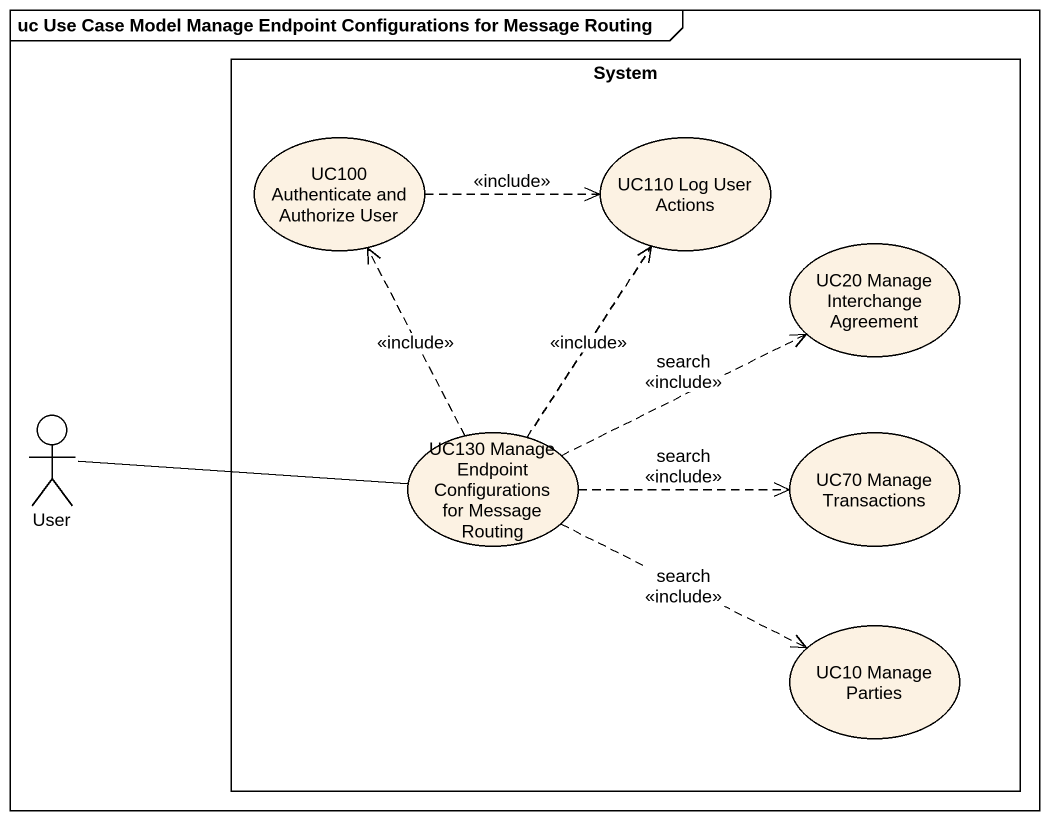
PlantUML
@startuml
mainframe uc Use Case Model Manage Endpoint Configurations for Message Routing
rectangle System {
  usecase "UC100 Authenticate and Authorize User" as UC100_Authenticate_and
  usecase "UC110 Log User Actions" as UC110_Log_User_Actions
  usecase "UC20 Manage Interchange Agreement" as UC20_Manage_Interchange
  usecase "UC130 Manage Endpoint Configurations for Message Routing" as UC130_Manage_Endpoint
  usecase "UC70 Manage Transactions" as UC70_Manage_Transactions
  usecase "UC10 Manage Parties" as UC10_Manage_Parties
}
actor User
UC100_Authenticate_and .right.> UC110_Log_User_Actions : <<include>>
User -right- UC130_Manage_Endpoint
UC130_Manage_Endpoint .up.> UC100_Authenticate_and : <<include>>
UC130_Manage_Endpoint .up.> UC110_Log_User_Actions : <<include>>
UC130_Manage_Endpoint .right.> UC20_Manage_Interchange : search\n<<include>>
UC130_Manage_Endpoint .right.> UC70_Manage_Transactions : search\n<<include>>
UC130_Manage_Endpoint .right.> UC10_Manage_Parties : search\n<<include>>
@enduml
